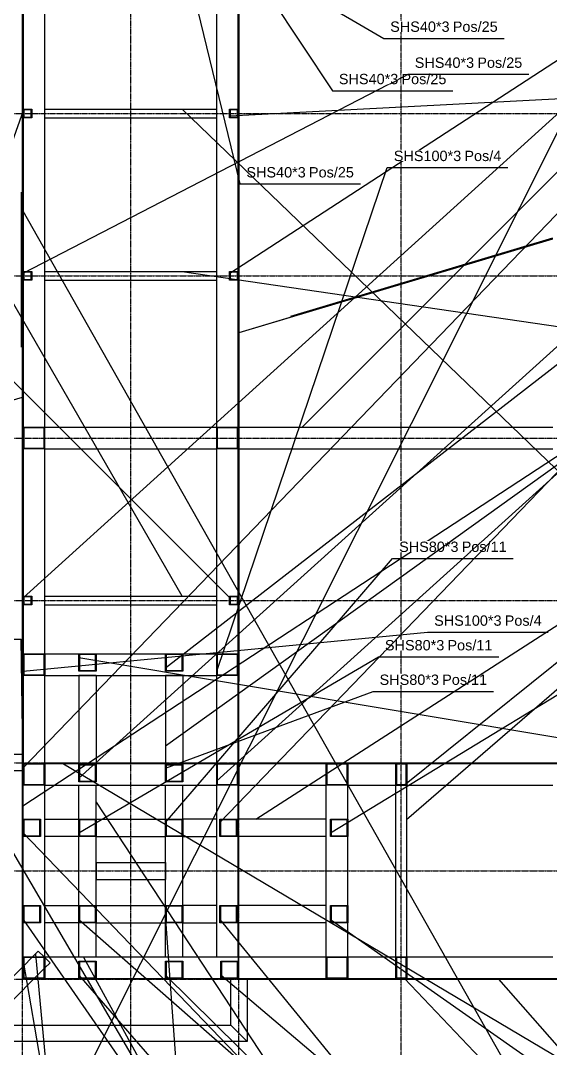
# Model space of a CAD drawing. Header units: millimetres. Extents: x -57554 to 16546, y 2142 to 98430.
# Drawn here: x 4556 to 7004, y 15998 to 20747 of the extents above; entities that cross this region are included whole.
import ezdxf

# ---------------------------------------------------------------- set-up
doc = ezdxf.new("R2010")
doc.units = ezdxf.units.MM
doc.linetypes.add('DXK_LINE_DOT3', pattern=[5.9187, 2.979, -0.9799, 0.9799, -0.9799])
doc.layers.add('S-Z2-A_TEXTUAL_ANNOTATION', color=7, linetype='Continuous')
doc.styles.add('Arial', font='ARIAL.TTF', dxfattribs={"height": 0.2})

msp = doc.modelspace()

# ---------------------------------------------------------------- linework, layer by layer
at = {"color": 1, "linetype": 'DXK_LINE_DOT3'}
for p, q in [((4565.2, 13818), (4565.2, 26818)), ((5065.2, 13818), (5065.2, 26818)), ((5565.2, 13818), (5565.2, 26818)), ((6315.2, 13818), (6315.2, 26818)), ((-6934.8, 20318), (15065.2, 20318)), ((-6934.8, 19568), (15065.2, 19568)), ((-6934.8, 18818), (15065.2, 18818)), ((-6934.8, 18068), (15065.2, 18068)), ((-6934.8, 17318), (15065.2, 17318)), ((-6934.8, 16818), (15065.2, 16818)), ((-6934.8, 16318), (15065.2, 16318))]:
    msp.add_line(p, q, dxfattribs=at)
at = {"color": 2, "linetype": 'Continuous'}
for p, q in [((4668.2, 18868), (4668.2, 21768)), ((5462.2, 18868), (5462.2, 21768)), ((4565.7, 19568), (4565.7, 21068)), ((4568.7, 21068), (4568.7, 19568)), ((5562.2, 20338), (5562.2, 21048)), ((5562.7, 21068), (5562.7, 19568)), ((5565.7, 19568), (5565.7, 21068)), ((4568.2, 20338), (4608.2, 20338)), ((4568.2, 20298), (4568.2, 20338)), ((4605.2, 20335), (4571.2, 20335)), ((4571.2, 20335), (4571.2, 20301)), ((4605.2, 20301), (4605.2, 20335)), ((4608.2, 20338), (4608.2, 20298)), ((4668.2, 20338), (5462.2, 20338)), ((5522.2, 20338), (5562.2, 20338)), ((5522.2, 20298), (5522.2, 20338)), ((5559.2, 20335), (5525.2, 20335)), ((5525.2, 20335), (5525.2, 20301)), ((5559.2, 20301), (5559.2, 20335)), ((5562.2, 20338), (5562.2, 20298)), ((4608.2, 20298), (4568.2, 20298)), ((4571.2, 20301), (4605.2, 20301)), ((4668.2, 20298), (5462.2, 20298)), ((5562.2, 20298), (5522.2, 20298)), ((5525.2, 20301), (5559.2, 20301)), ((5562.2, 19588), (5562.2, 20298)), ((5565.7, 19306.2), (7015.2, 19739.3)), ((5565.7, 19305.9), (7015.2, 19738.9)), ((5805.3, 19381.6), (7015.2, 19743.6)), ((4565.7, 18068), (4565.7, 19568)), ((4565.7, 19568), (4568.7, 19568)), ((4568.7, 19568), (4565.7, 19568)), ((4568.2, 19588), (4608.2, 19588)), ((4568.2, 19548), (4568.2, 19588)), ((4568.7, 19568), (4568.7, 18068)), ((4605.2, 19585), (4571.2, 19585)), ((4571.2, 19585), (4571.2, 19551)), ((4605.2, 19551), (4605.2, 19585)), ((4608.2, 19588), (4608.2, 19548)), ((4668.2, 19588), (5462.2, 19588)), ((5522.2, 19588), (5562.2, 19588)), ((5522.2, 19548), (5522.2, 19588)), ((5559.2, 19585), (5525.2, 19585)), ((5525.2, 19585), (5525.2, 19551)), ((5559.2, 19551), (5559.2, 19585)), ((5562.2, 19588), (5562.2, 19548)), ((5562.2, 19568), (5562.7, 19568)), ((5562.2, 19568), (5562.7, 19568)), ((5562.7, 19568), (5562.7, 18068)), ((5565.7, 19568), (5562.7, 19568)), ((5562.7, 19568), (5565.7, 19568)), ((5565.7, 18068), (5565.7, 19568)), ((4608.2, 19548), (4568.2, 19548)), ((4571.2, 19551), (4605.2, 19551)), ((4668.2, 19548), (5462.2, 19548)), ((5562.2, 19548), (5522.2, 19548)), ((5525.2, 19551), (5559.2, 19551)), ((5562.2, 18868), (5562.2, 19548)), ((3564.7, 18708.3), (4565.7, 19007.4)), ((4568.2, 18768), (4568.2, 18868)), ((4568.2, 18868), (4668.2, 18868)), ((4665.2, 18865), (4571.2, 18865)), ((4571.2, 18865), (4571.2, 18771)), ((4665.2, 18771), (4665.2, 18865)), ((4668.2, 18868), (5462.2, 18868)), ((4668.2, 18768), (4668.2, 18868)), ((5462.2, 18768), (5462.2, 18868)), ((5462.2, 18868), (5562.2, 18868)), ((5559.2, 18865), (5465.2, 18865)), ((5465.2, 18865), (5465.2, 18771)), ((5559.2, 18771), (5559.2, 18865)), ((5562.2, 18768), (5562.2, 18868)), ((5565.7, 18868), (7015.2, 18868)), ((4668.2, 18768), (4568.2, 18768)), ((4571.2, 18771), (4665.2, 18771)), ((4668.2, 18768), (5462.2, 18768)), ((4668.2, 17821), (4668.2, 18768)), ((5462.2, 17821), (5462.2, 18768)), ((5562.2, 18768), (5462.2, 18768)), ((5465.2, 18771), (5559.2, 18771)), ((5562.2, 18088), (5562.2, 18768)), ((5565.7, 18768), (7015.2, 18768)), ((4565.2, 17318), (4565.7, 18068)), ((4568.7, 18068), (4565.7, 18068)), ((4565.7, 18068), (4568.7, 18068)), ((4568.2, 18088), (4608.2, 18088)), ((4568.2, 18048), (4568.2, 18088)), ((4568.7, 18068), (4568.2, 17318)), ((4608.2, 18048), (4568.2, 18048)), ((4605.2, 18085), (4571.2, 18085)), ((4571.2, 18085), (4571.2, 18051)), ((4571.2, 18051), (4605.2, 18051)), ((4605.2, 18051), (4605.2, 18085)), ((4608.2, 18088), (4608.2, 18048)), ((4668.2, 18088), (5462.2, 18088)), ((4668.2, 18048), (5462.2, 18048)), ((5522.2, 18088), (5562.2, 18088)), ((5522.2, 18048), (5522.2, 18088)), ((5562.2, 18048), (5522.2, 18048)), ((5559.2, 18085), (5525.2, 18085)), ((5525.2, 18085), (5525.2, 18051)), ((5525.2, 18051), (5559.2, 18051)), ((5559.2, 18051), (5559.2, 18085)), ((5562.2, 18088), (5562.2, 18048)), ((5562.2, 18068), (5562.7, 18068)), ((5562.2, 18067.4), (5562.7, 18067.4)), ((5562.7, 18067.4), (5562.2, 17317.4)), ((5562.2, 17821), (5562.2, 18048)), ((5562.7, 18068), (5565.7, 18068)), ((5565.7, 18067.4), (5562.7, 18067.4)), ((5565.2, 17317.4), (5565.7, 18067.4)), ((4568.2, 17821), (4668.2, 17821)), ((4568.2, 17721), (4568.2, 17821)), ((4665.2, 17818), (4571.2, 17818)), ((4571.2, 17818), (4571.2, 17724)), ((4665.2, 17724), (4665.2, 17818)), ((4668.2, 17821), (4668.2, 17721)), ((4668.2, 17821), (4825.2, 17821)), ((4825.2, 17821), (4905.2, 17821)), ((4825.2, 17741), (4825.2, 17821)), ((4902.2, 17818), (4828.2, 17818)), ((4828.2, 17818), (4828.2, 17744)), ((4902.2, 17744), (4902.2, 17818)), ((4905.2, 17821), (4905.2, 17741)), ((4905.2, 17821), (5225.2, 17821)), ((5225.2, 17821), (5305.2, 17821)), ((5225.2, 17741), (5225.2, 17821)), ((5302.2, 17818), (5228.2, 17818)), ((5228.2, 17818), (5228.2, 17744)), ((5302.2, 17744), (5302.2, 17818)), ((5305.2, 17821), (5305.2, 17741)), ((5305.2, 17821), (5462.2, 17821)), ((5462.2, 17821), (5562.2, 17821)), ((5462.2, 17721), (5462.2, 17821)), ((5559.2, 17818), (5465.2, 17818)), ((5465.2, 17818), (5465.2, 17724)), ((5559.2, 17724), (5559.2, 17818)), ((5562.2, 17821), (5562.2, 17721)), ((4668.2, 17721), (4568.2, 17721)), ((4571.2, 17724), (4665.2, 17724)), ((4668.2, 17721), (5462.2, 17721)), ((4668.2, 17315), (4668.2, 17721)), ((4905.2, 17741), (4825.2, 17741)), ((4905.2, 17721), (4825.2, 17721)), ((4825.2, 17721), (4825.2, 17315)), ((4828.2, 17744), (4902.2, 17744)), ((4905.2, 17721), (4905.2, 17315)), ((5305.2, 17741), (5225.2, 17741)), ((5305.2, 17721), (5225.2, 17721)), ((5225.2, 17721), (5225.2, 17315)), ((5228.2, 17744), (5302.2, 17744)), ((5305.2, 17721), (5305.2, 17315)), ((5562.2, 17721), (5462.2, 17721)), ((5462.2, 17315), (5462.2, 17721)), ((5465.2, 17724), (5559.2, 17724)), ((5562.2, 17317.7), (5562.2, 17721)), ((4565.2, 17356.1), (4277.1, 17356.1)), ((4565.2, 17356.1), (4565.2, 17332.6)), ((4565.2, 16321), (4565.2, 17318)), ((4565.2, 17318), (4568.2, 17318)), ((4568.2, 17318), (4565.2, 17318)), ((4568.2, 16321), (4568.2, 17318)), ((4568.2, 17315), (4668.2, 17315)), ((4568.2, 17215), (4568.2, 17315)), ((4665.2, 17312), (4571.2, 17312)), ((4571.2, 17312), (4571.2, 17218)), ((4665.2, 17218), (4665.2, 17312)), ((4668.2, 17318), (4825.2, 17318)), ((4668.2, 17318), (4825.2, 17317.9)), ((4668.2, 17315), (5462.2, 17315)), ((4668.2, 17315), (4668.2, 17215)), ((4905.2, 17315), (4825.2, 17315)), ((4825.2, 17310), (4905.2, 17310)), ((4825.2, 17230), (4825.2, 17310)), ((4902.2, 17307), (4828.2, 17307)), ((4828.2, 17307), (4828.2, 17233)), ((4902.2, 17233), (4902.2, 17307)), ((4905.2, 17318), (5225.2, 17318)), ((4905.2, 17317.8), (5225.2, 17317.6)), ((4905.2, 17310), (4905.2, 17230)), ((5305.2, 17315), (5225.2, 17315)), ((5225.2, 17310), (5305.2, 17310)), ((5225.2, 17230), (5225.2, 17310)), ((5302.2, 17307), (5228.2, 17307)), ((5228.2, 17307), (5228.2, 17233)), ((5302.2, 17233), (5302.2, 17307)), ((5305.2, 17318), (5462.2, 17318)), ((5305.2, 17317.5), (5462.2, 17317.4)), ((5305.2, 17310), (5305.2, 17230)), ((5462.2, 17315), (5562.2, 17315)), ((5462.2, 17215), (5462.2, 17315)), ((5559.2, 17312), (5465.2, 17312)), ((5465.2, 17312), (5465.2, 17218)), ((5559.2, 17218), (5559.2, 17312)), ((5562.2, 17315), (5562.2, 17317.4)), ((5562.2, 17317.4), (5565.2, 17317.4)), ((5562.2, 17315), (5562.2, 17215)), ((5565.2, 17315), (5565.2, 17318)), ((5565.2, 17318), (7065.2, 17318)), ((5565.2, 17315), (5565.2, 17215)), ((5565.2, 17315), (7065.2, 17315)), ((5968.2, 17315), (6068.2, 17315)), ((5968.2, 17215), (5968.2, 17315)), ((6065.2, 17312), (5971.2, 17312)), ((5971.2, 17312), (5971.2, 17218)), ((6065.2, 17218), (6065.2, 17312)), ((6068.2, 17315), (6068.2, 17215)), ((6290.2, 17215), (6290.2, 17315)), ((6290.2, 17315), (6340.2, 17315)), ((6337.2, 17312), (6293.2, 17312)), ((6293.2, 17312), (6293.2, 17218)), ((6337.2, 17218), (6337.2, 17312)), ((6340.2, 17315), (6340.2, 17215)), ((4565.2, 17280), (4353.7, 17280)), ((4668.2, 17215), (4568.2, 17215)), ((4571.2, 17218), (4665.2, 17218)), ((4668.2, 17215), (5462.2, 17215)), ((4668.2, 16421), (4668.2, 17215)), ((4905.2, 17230), (4825.2, 17230)), ((4825.2, 17058), (4825.2, 17215)), ((4825.2, 17215), (4905.2, 17215)), ((4828.2, 17233), (4902.2, 17233)), ((4905.2, 17058), (4905.2, 17215)), ((5305.2, 17230), (5225.2, 17230)), ((5225.2, 17058), (5225.2, 17215)), ((5225.2, 17215), (5305.2, 17215)), ((5228.2, 17233), (5302.2, 17233)), ((5305.2, 17058), (5305.2, 17215)), ((5562.2, 17215), (5462.2, 17215)), ((5462.2, 16421), (5462.2, 17215)), ((5465.2, 17218), (5559.2, 17218)), ((5562.2, 16421), (5562.2, 17215)), ((5565.2, 17215), (5968.2, 17215)), ((5565.2, 17058), (5565.2, 17215)), ((5565.2, 17058), (5565.2, 17215)), ((5968.2, 16421), (5968.2, 17215)), ((6068.2, 17215), (5968.2, 17215)), ((5971.2, 17218), (6065.2, 17218)), ((6068.2, 17215), (6290.2, 17215)), ((6068.2, 17058), (6068.2, 17215)), ((6290.2, 16421), (6290.2, 17215)), ((6290.2, 17215), (6340.2, 17215)), ((6293.2, 17218), (6337.2, 17218)), ((6340.2, 17215), (7015.2, 17215)), ((6340.2, 16421), (6340.2, 17215)), ((4568.2, 17058), (4648.2, 17058)), ((4568.2, 16978), (4568.2, 17058)), ((4645.2, 17055), (4571.2, 17055)), ((4571.2, 17055), (4571.2, 16981)), ((4645.2, 16981), (4645.2, 17055)), ((4648.2, 17058), (4648.2, 16978)), ((4668.2, 17058), (4825.2, 17058)), ((4668.2, 16978), (4668.2, 17058)), ((4825.2, 17058), (4905.2, 17058)), ((4825.2, 16978), (4825.2, 17058)), ((4902.2, 17055), (4828.2, 17055)), ((4828.2, 17055), (4828.2, 16981)), ((4902.2, 16981), (4902.2, 17055)), ((4905.2, 17058), (4905.2, 16978)), ((4905.2, 17058), (5225.2, 17058)), ((5225.2, 17058), (5305.2, 17058)), ((5225.2, 16978), (5225.2, 17058)), ((5302.2, 17055), (5228.2, 17055)), ((5228.2, 17055), (5228.2, 16981)), ((5302.2, 16981), (5302.2, 17055)), ((5462.2, 17058), (5305.2, 17058)), ((5305.2, 17058), (5305.2, 16978)), ((5462.2, 16978), (5462.2, 17058)), ((5477.2, 17058), (5557.2, 17058)), ((5477.2, 16978), (5477.2, 17058)), ((5554.2, 17055), (5480.2, 17055)), ((5480.2, 17055), (5480.2, 16981)), ((5554.2, 16981), (5554.2, 17055)), ((5557.2, 17058), (5557.2, 16978)), ((5968.2, 17058), (5562.2, 17058)), ((5562.2, 16978), (5562.2, 17058)), ((5968.2, 16978), (5968.2, 17058)), ((5988.2, 17058), (6068.2, 17058)), ((5988.2, 16978), (5988.2, 17058)), ((6065.2, 17055), (5991.2, 17055)), ((5991.2, 17055), (5991.2, 16981)), ((6065.2, 16981), (6065.2, 17055)), ((6068.2, 17058), (6068.2, 16978)), ((4648.2, 16978), (4568.2, 16978)), ((4571.2, 16981), (4645.2, 16981)), ((4825.2, 16978), (4668.2, 16978)), ((4905.2, 16978), (4825.2, 16978)), ((4825.2, 16658), (4825.2, 16978)), ((4828.2, 16981), (4902.2, 16981)), ((4905.2, 16658), (4905.2, 16978)), ((4905.2, 16978), (5225.2, 16978)), ((5225.2, 16658), (5225.2, 16978)), ((5305.2, 16978), (5225.2, 16978)), ((5228.2, 16981), (5302.2, 16981)), ((5305.2, 16658), (5305.2, 16978)), ((5305.2, 16978), (5462.2, 16978)), ((5557.2, 16978), (5477.2, 16978)), ((5480.2, 16981), (5554.2, 16981)), ((5968.2, 16978), (5562.2, 16978)), ((5565.2, 16658), (5565.2, 16978)), ((5565.2, 16658), (5565.2, 16978)), ((6068.2, 16978), (5988.2, 16978)), ((5991.2, 16981), (6065.2, 16981)), ((6068.2, 16658), (6068.2, 16978)), ((4905.2, 16858), (4905.2, 16778)), ((4905.2, 16858), (5225.2, 16858)), ((5225.2, 16858), (5225.2, 16778)), ((4905.2, 16778), (5225.2, 16778)), ((4568.2, 16658), (4648.2, 16658)), ((4568.2, 16578), (4568.2, 16658)), ((4645.2, 16655), (4571.2, 16655)), ((4571.2, 16655), (4571.2, 16581)), ((4645.2, 16581), (4645.2, 16655)), ((4648.2, 16658), (4648.2, 16578)), ((4668.2, 16658), (4825.2, 16658)), ((4668.2, 16578), (4668.2, 16658)), ((4825.2, 16658), (4905.2, 16658)), ((4825.2, 16578), (4825.2, 16658)), ((4902.2, 16655), (4828.2, 16655)), ((4828.2, 16655), (4828.2, 16581)), ((4902.2, 16581), (4902.2, 16655)), ((4905.2, 16658), (4905.2, 16578)), ((4905.2, 16658), (5225.2, 16658)), ((5225.2, 16658), (5305.2, 16658)), ((5225.2, 16578), (5225.2, 16658)), ((5302.2, 16655), (5228.2, 16655)), ((5228.2, 16655), (5228.2, 16581)), ((5302.2, 16581), (5302.2, 16655)), ((5305.2, 16658), (5305.2, 16578)), ((5462.2, 16658), (5305.2, 16658)), ((5462.2, 16578), (5462.2, 16658)), ((5477.2, 16658), (5557.2, 16658)), ((5477.2, 16578), (5477.2, 16658)), ((5554.2, 16655), (5480.2, 16655)), ((5480.2, 16655), (5480.2, 16581)), ((5554.2, 16581), (5554.2, 16655)), ((5557.2, 16658), (5557.2, 16578)), ((5968.2, 16658), (5562.2, 16658)), ((5562.2, 16578), (5562.2, 16658)), ((5968.2, 16578), (5968.2, 16658)), ((5988.2, 16658), (6068.2, 16658)), ((5988.2, 16578), (5988.2, 16658)), ((6065.2, 16655), (5991.2, 16655)), ((5991.2, 16655), (5991.2, 16581)), ((6065.2, 16581), (6065.2, 16655)), ((6068.2, 16658), (6068.2, 16578)), ((4648.2, 16578), (4568.2, 16578)), ((4571.2, 16581), (4645.2, 16581)), ((4825.2, 16578), (4668.2, 16578)), ((4905.2, 16578), (4825.2, 16578)), ((4825.2, 16421), (4825.2, 16578)), ((4828.2, 16581), (4902.2, 16581)), ((4905.2, 16421), (4905.2, 16578)), ((4905.2, 16578), (5225.2, 16578)), ((5225.2, 16421), (5225.2, 16578)), ((5305.2, 16578), (5225.2, 16578)), ((5228.2, 16581), (5302.2, 16581)), ((5305.2, 16421), (5305.2, 16578)), ((5305.2, 16578), (5462.2, 16578)), ((5557.2, 16578), (5477.2, 16578)), ((5480.2, 16581), (5554.2, 16581)), ((5968.2, 16578), (5562.2, 16578)), ((5565.2, 16421), (5565.2, 16578)), ((5565.2, 16421), (5565.2, 16578)), ((6068.2, 16578), (5988.2, 16578)), ((5991.2, 16581), (6065.2, 16581)), ((6068.2, 16421), (6068.2, 16578)), ((4611.6, 16421), (4638.1, 16447.8)), ((4665.2, 16421), (4638.1, 16447.8)), ((4568.2, 16421), (4668.2, 16421)), ((4568.2, 16321), (4568.2, 16421)), ((4571.2, 16380.3), (4608.6, 16418)), ((4665.2, 16418), (4571.2, 16418)), ((4571.2, 16418), (4571.2, 16324)), ((4665.2, 16324), (4665.2, 16418)), ((4668.2, 16421), (4668.2, 16321)), ((4668.2, 16421), (5562.2, 16421)), ((4692.2, 16394.2), (4668.2, 16418.1)), ((4668.2, 16370), (4692.2, 16394.2)), ((4825.2, 16421), (4905.2, 16421)), ((4825.2, 16401), (4905.2, 16401)), ((4825.2, 16321), (4825.2, 16401)), ((4902.2, 16398), (4828.2, 16398)), ((4828.2, 16398), (4828.2, 16324)), ((4902.2, 16324), (4902.2, 16398)), ((4905.2, 16401), (4905.2, 16321)), ((5225.2, 16421), (5305.2, 16421)), ((5225.2, 16401), (5305.2, 16401)), ((5225.2, 16321), (5225.2, 16401)), ((5302.2, 16398), (5228.2, 16398)), ((5228.2, 16398), (5228.2, 16324)), ((5302.2, 16324), (5302.2, 16398)), ((5305.2, 16401), (5305.2, 16321)), ((5462.2, 16421), (5562.2, 16421)), ((5482.2, 16401), (5562.2, 16401)), ((5482.2, 16321), (5482.2, 16401)), ((5559.2, 16398), (5485.2, 16398)), ((5485.2, 16398), (5485.2, 16324)), ((5559.2, 16324), (5559.2, 16398)), ((5562.2, 16421), (5562.2, 16401)), ((5562.2, 16401), (5562.2, 16321)), ((5565.2, 16321), (5565.2, 16421)), ((5565.2, 16421), (5968.2, 16421)), ((5968.2, 16421), (6068.2, 16421)), ((5968.2, 16321), (5968.2, 16421)), ((6065.2, 16418), (5971.2, 16418)), ((5971.2, 16418), (5971.2, 16324)), ((6065.2, 16324), (6065.2, 16418)), ((6068.2, 16421), (6068.2, 16321)), ((6068.2, 16421), (6290.2, 16421)), ((6290.2, 16321), (6290.2, 16421)), ((6290.2, 16421), (6340.2, 16421)), ((6337.2, 16418), (6293.2, 16418)), ((6293.2, 16418), (6293.2, 16324)), ((6337.2, 16324), (6337.2, 16418)), ((6340.2, 16421), (6340.2, 16321)), ((6340.2, 16421), (7015.2, 16421)), ((4353.2, 16160.5), (4565.2, 16374.2)), ((4622.6, 16324), (4665.2, 16367)), ((4406.5, 16106.1), (4616.6, 16318)), ((4565.2, 16321), (4568.2, 16321)), ((4565.2, 16318), (4565.2, 16321)), ((4565.2, 16321), (5565.2, 16321)), ((5565.2, 16318), (4565.2, 16318)), ((4668.2, 16321), (4568.2, 16321)), ((4571.2, 16324), (4665.2, 16324)), ((4905.2, 16321), (4825.2, 16321)), ((4828.2, 16324), (4902.2, 16324)), ((5305.2, 16321), (5225.2, 16321)), ((5228.2, 16324), (5302.2, 16324)), ((5562.2, 16321), (5482.2, 16321)), ((5485.2, 16324), (5559.2, 16324)), ((5527.1, 16106.1), (5527.1, 16318)), ((5565.2, 16321), (7065.2, 16321)), ((5565.2, 16318), (5565.2, 16321)), ((5565.2, 16321), (5565.2, 16318)), ((5565.2, 16318), (7065.2, 16318)), ((5603.2, 16318), (5603.2, 16030)), ((6068.2, 16321), (5968.2, 16321)), ((5971.2, 16324), (6065.2, 16324)), ((6290.2, 16321), (6340.2, 16321)), ((6293.2, 16324), (6337.2, 16324)), ((4406.5, 16106.1), (5526.6, 16106.1)), ((5527.1, 16106.1), (5526.6, 16106.1)), ((5603.2, 16030), (5527.1, 16106.1)), ((5603.2, 16030), (4277.1, 16030))]:
    msp.add_line(p, q, dxfattribs=at)
at = {"layer": 'S-Z2-A_TEXTUAL_ANNOTATION'}
for p, q in [((4568.6, 22579.7), (5996.9, 20422.9)), ((5303.1, 21087.5), (5569.5, 19992)), ((5522.6, 21079.7), (6233.9, 20664.7)), ((6233.9, 20664.7), (6790.5, 20664.7)), ((5996.9, 20422.9), (6553.5, 20422.9)), ((4568.6, 20329.7), (4475.5, 20070)), ((6250.6, 20067.7), (6807.2, 20067.7)), ((5569.5, 19992), (6126.1, 19992)), ((4560.7, 19238), (4560.7, 19954.1)), ((5303.1, 18087.5), (4428.1, 19603)), ((5303.1, 19587.5), (7992.1, 19192.9)), ((5225.6, 17757.3), (7515.3, 19530.7)), ((4566, 17118.3), (8033.1, 19389.4)), ((5522.6, 18079.7), (4285.2, 19317.2)), ((5225.6, 17041.7), (6275.2, 18262)), ((6275.2, 18262), (6831.8, 18262)), ((6437, 17921), (6993.6, 17921)), ((3842.3, 17889.7), (4558.3, 17889.7)), ((4565.7, 17468.3), (4558.3, 17889.7)), ((4825.6, 16994.3), (6209.5, 17807.2)), ((5988.6, 16994.3), (7399.9, 17852.9)), ((6209.5, 17807.2), (6766.1, 17807.2)), ((5225.6, 17293.7), (6185, 17647.8)), ((6185, 17647.8), (6741.6, 17647.8)), ((4277.6, 17317.5), (5800, 14720.2)), ((4746.7, 17317.5), (7158.5, 15886.2)), ((4904.7, 17136.3), (6408, 14849.6)), ((4568.6, 16994.3), (6748.3, 14726.7)), ((4568.6, 16594.3), (5757.3, 14878.5)), ((4825.6, 16594.3), (6190, 15398.1)), ((5225.6, 16594.3), (5337.3, 15051.5)), ((5477.6, 16594.3), (6392, 15473.9)), ((5988.6, 16594.3), (7226.7, 15725.8)), ((4625.2, 16434.1), (4777.7, 14800.2)), ((4568.6, 16400.7), (4820.7, 14927.6)), ((4847.2, 16420.5), (5997.2, 14318.7)), ((4825.6, 16337.3), (5998.9, 14984.6)), ((5225.6, 16337.3), (6585.1, 14999.6)), ((5482.6, 16337.3), (6806.2, 15215.6)), ((6329.9, 16321.5), (7777.3, 14802.5)), ((6764.9, 16318.5), (7976.4, 14934))]:
    msp.add_line(p, q, dxfattribs=at)

# ---------------------------------------------------------------- next in the draw order: wipeouts: each hides what was drawn before it
for points in [[(6538.1, 20694.7), (6538.1, 20744.7), (6263.9, 20744.7), (6263.9, 20694.7)], [(6301.1, 20452.9), (6301.1, 20502.9), (6026.9, 20502.9), (6026.9, 20452.9)], [(6579.3, 18292), (6579.3, 18342), (6305.2, 18342), (6305.2, 18292)]]:
    msp.add_wipeout(points).dxf.layer = 'S-Z2-A_TEXTUAL_ANNOTATION'

# ---------------------------------------------------------------- next in the draw order: wipeouts: each hides what was drawn before it
for points in [[(6760.5, 20694.7), (6760.5, 20744.7), (6553.1, 20744.7), (6553.1, 20694.7)], [(6523.5, 20452.9), (6523.5, 20502.9), (6316.1, 20502.9), (6316.1, 20452.9)], [(6801.8, 18292), (6801.8, 18342), (6594.3, 18342), (6594.3, 18292)]]:
    msp.add_wipeout(points).dxf.layer = 'S-Z2-A_TEXTUAL_ANNOTATION'

# ---------------------------------------------------------------- next in the draw order: linework, layer by layer
for p, q in [((7826.9, 21807.5), (4583.9, 15341.9)), ((5522.6, 19579.7), (7417.8, 20812.9)), ((5522.6, 20306.3), (8761, 20475.6)), ((6347.4, 20498.4), (6904, 20498.4)), ((4566.1, 19868.3), (7841.1, 14086)), ((4825.6, 17246.3), (7119.2, 19316.6)), ((5462.6, 17235.3), (7756.2, 19305.6)), ((5225.6, 17396.5), (7534.2, 19052.2))]:
    msp.add_line(p, q, dxfattribs=at)

# ---------------------------------------------------------------- next in the draw order: texts
at = {"layer": 'S-Z2-A_TEXTUAL_ANNOTATION', "style": 'Arial'}
for s, p in [('SHS40*3', (6263.9, 20694.7)), ('Pos/25', (6553.1, 20694.7)), ('SHS40*3', (6026.9, 20452.9)), ('Pos/25', (6316.1, 20452.9)), ('SHS80*3', (6305.2, 18292)), ('Pos/11', (6594.3, 18292))]:
    msp.add_text(s, height=47.75, dxfattribs=at).set_placement(p)

# ---------------------------------------------------------------- next in the draw order: wipeouts: each hides what was drawn before it
for points in [[(6651.5, 20528.4), (6651.5, 20578.4), (6377.4, 20578.4), (6377.4, 20528.4)], [(5873.6, 20022), (5873.6, 20072), (5599.5, 20072), (5599.5, 20022)], [(6513.6, 17837.2), (6513.6, 17887.2), (6239.5, 17887.2), (6239.5, 17837.2)]]:
    msp.add_wipeout(points).dxf.layer = 'S-Z2-A_TEXTUAL_ANNOTATION'

# ---------------------------------------------------------------- next in the draw order: wipeouts: each hides what was drawn before it
for points in [[(6874, 20528.4), (6874, 20578.4), (6666.5, 20578.4), (6666.5, 20528.4)], [(6096.1, 20022), (6096.1, 20072), (5888.6, 20072), (5888.6, 20022)], [(6736.1, 17837.2), (6736.1, 17887.2), (6528.6, 17887.2), (6528.6, 17837.2)]]:
    msp.add_wipeout(points).dxf.layer = 'S-Z2-A_TEXTUAL_ANNOTATION'

# ---------------------------------------------------------------- next in the draw order: linework, layer by layer
at = {"layer": 'S-Z2-A_TEXTUAL_ANNOTATION'}
msp.add_line((5477.6, 17041.7), (7330.4, 18966.4), dxfattribs=at)

# ---------------------------------------------------------------- next in the draw order: texts
at = {"layer": 'S-Z2-A_TEXTUAL_ANNOTATION', "style": 'Arial'}
for s, p in [('SHS40*3', (6377.4, 20528.4)), ('Pos/25', (6666.5, 20528.4)), ('SHS40*3', (5599.5, 20022)), ('Pos/25', (5888.6, 20022)), ('SHS80*3', (6239.5, 17837.2)), ('Pos/11', (6528.6, 17837.2))]:
    msp.add_text(s, height=47.75, dxfattribs=at).set_placement(p)

# ---------------------------------------------------------------- next in the draw order: wipeouts: each hides what was drawn before it
msp.add_wipeout([(6489.1, 17677.8), (6489.1, 17727.8), (6215, 17727.8), (6215, 17677.8)]).dxf.layer = 'S-Z2-A_TEXTUAL_ANNOTATION'

# ---------------------------------------------------------------- next in the draw order: linework, layer by layer
at = {"layer": 'S-Z2-A_TEXTUAL_ANNOTATION'}
for p, q in [((5462.6, 17741.3), (6250.6, 20067.7)), ((4568.6, 17741.3), (6437, 17921))]:
    msp.add_line(p, q, dxfattribs=at)

# ---------------------------------------------------------------- next in the draw order: wipeouts: each hides what was drawn before it
msp.add_wipeout([(6711.6, 17677.8), (6711.6, 17727.8), (6504.1, 17727.8), (6504.1, 17677.8)]).dxf.layer = 'S-Z2-A_TEXTUAL_ANNOTATION'

# ---------------------------------------------------------------- next in the draw order: linework, layer by layer
for p, q in [((5643.6, 17057.5), (7947.5, 18541.8)), ((4825.6, 17804.7), (7398.8, 17374.7))]:
    msp.add_line(p, q, dxfattribs=at)

# ---------------------------------------------------------------- next in the draw order: texts
at = {"layer": 'S-Z2-A_TEXTUAL_ANNOTATION', "style": 'Arial'}
for s, p in [('SHS80*3', (6215, 17677.8)), ('Pos/11', (6504.1, 17677.8))]:
    msp.add_text(s, height=47.75, dxfattribs=at).set_placement(p)

# ---------------------------------------------------------------- next in the draw order: wipeouts: each hides what was drawn before it
msp.add_wipeout([(6778.2, 17951), (6778.2, 18001), (6467, 18001), (6467, 17951)]).dxf.layer = 'S-Z2-A_TEXTUAL_ANNOTATION'

# ---------------------------------------------------------------- next in the draw order: wipeouts: each hides what was drawn before it
msp.add_wipeout([(6963.6, 17951), (6963.6, 18001), (6793.2, 18001), (6793.2, 17951)]).dxf.layer = 'S-Z2-A_TEXTUAL_ANNOTATION'

# ---------------------------------------------------------------- next in the draw order: linework, layer by layer
at = {"layer": 'S-Z2-A_TEXTUAL_ANNOTATION'}
for p, q in [((4568.6, 17294.7), (7496.3, 20333.7)), ((6329.9, 17215.5), (8585.8, 19031.3)), ((6339.7, 17055.9), (8526.8, 18949.4))]:
    msp.add_line(p, q, dxfattribs=at)

# ---------------------------------------------------------------- next in the draw order: texts
at = {"layer": 'S-Z2-A_TEXTUAL_ANNOTATION', "style": 'Arial'}
for s, p in [('SHS100*3', (6467, 17951)), ('Pos/4', (6793.2, 17951))]:
    msp.add_text(s, height=47.75, dxfattribs=at).set_placement(p)

# ---------------------------------------------------------------- next in the draw order: wipeouts: each hides what was drawn before it
msp.add_wipeout([(6591.8, 20097.7), (6591.8, 20147.7), (6280.6, 20147.7), (6280.6, 20097.7)]).dxf.layer = 'S-Z2-A_TEXTUAL_ANNOTATION'

# ---------------------------------------------------------------- next in the draw order: linework, layer by layer
at = {"layer": 'S-Z2-A_TEXTUAL_ANNOTATION'}
msp.add_line((4568.6, 19579.7), (6347.4, 20498.4), dxfattribs=at)

# ---------------------------------------------------------------- next in the draw order: wipeouts: each hides what was drawn before it
msp.add_wipeout([(6777.2, 20097.7), (6777.2, 20147.7), (6606.8, 20147.7), (6606.8, 20097.7)]).dxf.layer = 'S-Z2-A_TEXTUAL_ANNOTATION'

# ---------------------------------------------------------------- next in the draw order: linework, layer by layer
for p, q in [((4568.6, 18079.7), (7481.3, 20719.3)), ((5855.4, 18867.5), (7481.8, 20493.9)), ((5303.1, 20337.5), (8374.4, 17379.5))]:
    msp.add_line(p, q, dxfattribs=at)

# ---------------------------------------------------------------- next in the draw order: texts
at = {"layer": 'S-Z2-A_TEXTUAL_ANNOTATION', "style": 'Arial'}
for s, p in [('SHS100*3', (6280.6, 20097.7)), ('Pos/4', (6606.8, 20097.7))]:
    msp.add_text(s, height=47.75, dxfattribs=at).set_placement(p)

doc.saveas('drawing.dxf')
